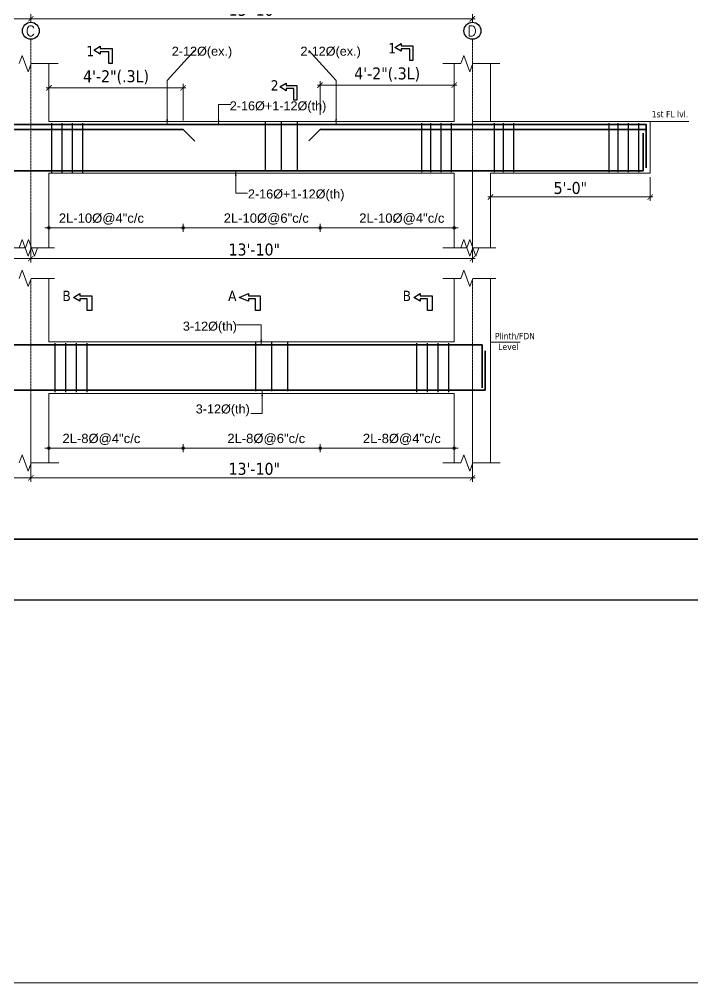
# Model space of a CAD drawing. Header units: inches. Extents: x 130993 to 274375, y -5108 to 103559.
# Drawn here: x 147670 to 148176, y 48951 to 49674 of the extents above; entities that cross this region are included whole.
import ezdxf

# ---------------------------------------------------------------- set-up
doc = ezdxf.new("R2010")
doc.units = ezdxf.units.IN
doc.header["$MEASUREMENT"] = 0
doc.header["$PDMODE"] = 2
doc.header["$PDSIZE"] = -3
doc.linetypes.add('CENTER2', pattern=[1.125, 0.75, -0.125, 0.125, -0.125])
for name, color, linetype, lineweight in [('Cen line', 5, 'CENTER2', 9), ('DIM', 5, 'Continuous', 9), ('DIMENSION', 142, 'Continuous', 20), ('HATCH', 9, 'Continuous', 9), ('LINE', 1, 'Continuous', 15), ('PLAN Stairs', 156, 'Continuous', 25), ('REN-1', 7, 'Continuous', 35), ('TEXT', 181, 'Continuous', 13), ('wall', 1, 'Continuous', 30)]:
    doc.layers.add(name, color=color, linetype=linetype, lineweight=lineweight)
for name, color, linetype in [('ELEVATION', 7, 'Continuous'), ('STIRRUPS', 7, 'Continuous'), ('T-TEXT', 1, 'Continuous')]:
    doc.layers.add(name, color=color, linetype=linetype)
doc.styles.add('Arial', font='arial.ttf', dxfattribs={"width": 0.8, "height": 200})
doc.styles.add('ramon', font='arial.ttf', dxfattribs={"height": 7})
doc.styles.get("Standard").update_dxf_attribs({"font": 'txt.shx', "height": 6})
doc.styles.add('TAHOMA', font='tahoma.ttf', dxfattribs={"height": 9})
doc.dimstyles.new('1-2', dxfattribs={"dimscale": 0, "dimtxt": 8, "dimasz": 4, "dimexe": 3, "dimexo": 3, "dimgap": 3, "dimtad": 1, "dimdec": 0, "dimlfac": 0.25, "dimzin": 3, "dimdsep": 46, "dimlunit": 4, "dimtxsty": 'TAHOMA', "dimblk1": 'ARCHTICK', "dimblk2": 'ARCHTICK', "dimsah": 1, "dimcen": 0, "dimdle": 2, "dimclrd": 6, "dimclre": 6, "dimclrt": 7, "dimadec": 0, "dimazin": 0, "dimtfac": 0.333333, "dimtdec": 0, "dimtix": 1, "dimtofl": 0, "dimtmove": 0, "dimatfit": 2, "dimfxl": 1, "dimtolj": 1, "dimtzin": 0, "dimlwd": -1, "dimlwe": -1, "dimarcsym": 0})
doc.dimstyles.new('1-4', dxfattribs={"dimscale": 0, "dimtxt": 8, "dimasz": 4, "dimexe": 3, "dimexo": 3, "dimgap": 2, "dimtad": 1, "dimdec": 0, "dimlfac": 0.5, "dimzin": 3, "dimdsep": 46, "dimlunit": 4, "dimtxsty": 'TAHOMA', "dimblk1": 'ARCHTICK', "dimblk2": 'ARCHTICK', "dimsah": 1, "dimcen": 0, "dimdle": 2, "dimclrd": 6, "dimclre": 6, "dimclrt": 7, "dimadec": 0, "dimazin": 0, "dimtfac": 0.333333, "dimtdec": 0, "dimtmove": 1, "dimatfit": 2, "dimfxl": 1, "dimtolj": 1, "dimtzin": 0, "dimlwd": -1, "dimlwe": -1, "dimarcsym": 0})
doc.dimstyles.new('s4', dxfattribs={"dimtxt": 6, "dimasz": 2, "dimexe": 6, "dimexo": 18, "dimgap": 1.9375, "dimtad": 1, "dimdec": 0, "dimlfac": 0.5, "dimzin": 3, "dimdsep": 46, "dimlunit": 4, "dimtxsty": 'ramon', "dimblk": 'dot 2', "dimcen": 0.09375, "dimse1": 1, "dimse2": 1, "dimclrd": 1, "dimclre": 1, "dimclrt": 256, "dimadec": 0, "dimazin": 0, "dimtfac": 0.75, "dimtdec": 0, "dimtix": 1, "dimtmove": 1, "dimatfit": 3, "dimldrblk": 'DOT', "dimfxl": 1, "dimtolj": 1, "dimtzin": 0, "dimlwd": 9, "dimlwe": 9, "dimarcsym": 0})

# ---------------------------------------------------------------- blocks, each defined once
blk = doc.blocks.new('_ArchTick')
at = {"color": 0, "linetype": 'ByBlock', "const_width": 0.15}
blk.add_lwpolyline([(-0.5, -0.5), (0.5, 0.5)], dxfattribs=at)
blk = doc.blocks.new('*D2760')
at = {"layer": 'Defpoints', "color": 0}
for p in [(147333.24, 49532.05), (147678.83, 49532.05), (147333.24, 49494.85)]:
    blk.add_point(p, dxfattribs=at)
at = {"layer": 'DIMENSION', "color": 6}
for p, q in [((147333.24, 49529.05), (147333.24, 49491.85)), ((147678.83, 49529.05), (147678.83, 49491.85)), ((147680.83, 49494.85), (147331.24, 49494.85))]:
    blk.add_line(p, q, dxfattribs=at)
at = {"layer": 'DIMENSION', "color": 6, "xscale": 4, "yscale": 4, "zscale": 4, "rotation": 180}
blk.add_blockref('_ArchTick', (147333.24, 49494.85), dxfattribs=at)
at = {"layer": 'DIMENSION', "color": 6, "xscale": 4, "yscale": 4, "zscale": 4}
blk.add_blockref('_ArchTick', (147678.83, 49494.85), dxfattribs=at)
at = {"layer": 'DIMENSION', "color": 7, "insert": (147501.03, 49501.46), "char_height": 9, "attachment_point": 5, "style": 'TAHOMA'}
blk.add_mtext('\\A1;14\'-5"', dxfattribs=at)
blk = doc.blocks.new('*D2761')
at = {"layer": 'Defpoints', "color": 0}
for p in [(147678.83, 49395.98), (147333.24, 49367.39), (147333.24, 49330.19)]:
    blk.add_point(p, dxfattribs=at)
at = {"layer": 'DIMENSION', "color": 6}
for p, q in [((147678.83, 49392.98), (147678.83, 49327.19)), ((147333.24, 49364.39), (147333.24, 49327.19)), ((147680.83, 49330.19), (147331.24, 49330.19))]:
    blk.add_line(p, q, dxfattribs=at)
at = {"layer": 'DIMENSION', "color": 6, "xscale": 4, "yscale": 4, "zscale": 4, "rotation": 180}
blk.add_blockref('_ArchTick', (147333.24, 49330.19), dxfattribs=at)
at = {"layer": 'DIMENSION', "color": 6, "xscale": 4, "yscale": 4, "zscale": 4}
blk.add_blockref('_ArchTick', (147678.83, 49330.19), dxfattribs=at)
at = {"layer": 'DIMENSION', "color": 7, "insert": (147501.03, 49336.8), "char_height": 9, "attachment_point": 5, "style": 'TAHOMA'}
blk.add_mtext('\\A1;14\'-5"', dxfattribs=at)
blk = doc.blocks.new('*D2780')
at = {"layer": 'Defpoints', "color": 0}
for p in [(147692.41, 49622.96), (147692.41, 49597.66), (147793.25, 49595.55)]:
    blk.add_point(p, dxfattribs=at)
at = {"layer": 'DIM', "color": 6}
for p, q in [((147795.25, 49622.96), (147690.41, 49622.96)), ((147692.41, 49600.66), (147692.41, 49625.96)), ((147793.25, 49598.55), (147793.25, 49625.96))]:
    blk.add_line(p, q, dxfattribs=at)
at = {"layer": 'DIM', "color": 6, "xscale": 4, "yscale": 4, "zscale": 4, "rotation": 180}
blk.add_blockref('_ArchTick', (147692.41, 49622.96), dxfattribs=at)
at = {"layer": 'DIM', "color": 6, "xscale": 4, "yscale": 4, "zscale": 4}
blk.add_blockref('_ArchTick', (147793.25, 49622.96), dxfattribs=at)
at = {"layer": 'DIM', "color": 7, "insert": (147742.83, 49630.91), "char_height": 9, "attachment_point": 5, "style": 'TAHOMA'}
blk.add_mtext('\\A1;4\'-2"(.3L)', dxfattribs=at)
blk = doc.blocks.new('*D2781')
at = {"layer": 'Defpoints', "color": 0}
for p in [(147896, 49625.07), (147896, 49599.77), (147996.84, 49597.66)]:
    blk.add_point(p, dxfattribs=at)
at = {"layer": 'DIM', "color": 6}
for p, q in [((147998.84, 49625.07), (147894, 49625.07)), ((147896, 49602.77), (147896, 49628.07)), ((147996.84, 49600.66), (147996.84, 49628.07))]:
    blk.add_line(p, q, dxfattribs=at)
at = {"layer": 'DIM', "color": 6, "xscale": 4, "yscale": 4, "zscale": 4, "rotation": 180}
blk.add_blockref('_ArchTick', (147896, 49625.07), dxfattribs=at)
at = {"layer": 'DIM', "color": 6, "xscale": 4, "yscale": 4, "zscale": 4}
blk.add_blockref('_ArchTick', (147996.84, 49625.07), dxfattribs=at)
at = {"layer": 'DIM', "color": 7, "insert": (147946.42, 49633.01), "char_height": 9, "attachment_point": 5, "style": 'TAHOMA'}
blk.add_mtext('\\A1;4\'-2"(.3L)', dxfattribs=at)
blk = doc.blocks.new('dot1')
at = {"layer": 'HATCH'}
h = blk.add_hatch(color=256, dxfattribs=at)
edge = h.paths.add_edge_path()
edge.add_arc((0, 0), 1, 0, 360)
for p, q in [((3, 0), (-3, 0)), ((0, 3), (0, -3))]:
    blk.add_line(p, q, dxfattribs=at)
blk.add_circle((0, 0), 1, dxfattribs=at)
blk = doc.blocks.new('dot 2')
at = {"layer": 'HATCH', "xscale": 0.5, "yscale": 0.5, "zscale": 0.5}
blk.add_blockref('dot1', (0, 0), dxfattribs=at)
blk = doc.blocks.new('*D2782')
at = {"layer": 'Defpoints', "color": 0}
for p in [(147896, 49430.15), (147996.84, 49393.46), (147896, 49352.49)]:
    blk.add_point(p, dxfattribs=at)
at = {"layer": 'PLAN Stairs', "color": 1, "lineweight": 9}
blk.add_line((147994.84, 49352.49), (147898, 49352.49), dxfattribs=at)
at = {"layer": 'PLAN Stairs', "color": 1, "lineweight": 9, "xscale": 2, "yscale": 2, "zscale": 2, "rotation": 180}
blk.add_blockref('dot 2', (147896, 49352.49), dxfattribs=at)
at = {"layer": 'PLAN Stairs', "color": 1, "lineweight": 9, "xscale": 2, "yscale": 2, "zscale": 2}
blk.add_blockref('dot 2', (147996.84, 49352.49), dxfattribs=at)
at = {"layer": 'PLAN Stairs', "insert": (147957.42, 49359.09), "char_height": 7, "attachment_point": 5, "style": 'ramon'}
blk.add_mtext('\\A1;2L-8%%C@4"c/c', dxfattribs=at)
blk = doc.blocks.new('_Dot')
at = {"color": 0, "linetype": 'ByBlock', "lineweight": -2}
blk.add_line((-0.5, 0), (-1, 0), dxfattribs=at)
at = {"color": 0, "linetype": 'ByBlock', "const_width": 0.5}
blk.add_lwpolyline([(-0.25, 0, 1), (0.25, 0, 1)], format="xyb", close=True, dxfattribs=at)
blk = doc.blocks.new('*D2783')
at = {"layer": 'Defpoints', "color": 0}
for p in [(147793.25, 49430.15), (147896, 49430.15), (147896, 49352.49)]:
    blk.add_point(p, dxfattribs=at)
at = {"layer": 'PLAN Stairs', "color": 1, "lineweight": 9}
blk.add_line((147795.25, 49352.49), (147894, 49352.49), dxfattribs=at)
at = {"layer": 'PLAN Stairs', "color": 1, "lineweight": 9, "xscale": 2, "yscale": 2, "zscale": 2, "rotation": 180}
blk.add_blockref('dot 2', (147793.25, 49352.49), dxfattribs=at)
at = {"layer": 'PLAN Stairs', "color": 1, "lineweight": 9, "xscale": 2, "yscale": 2, "zscale": 2}
blk.add_blockref('dot 2', (147896, 49352.49), dxfattribs=at)
at = {"layer": 'PLAN Stairs', "insert": (147855.63, 49359.09), "char_height": 7, "attachment_point": 5, "style": 'ramon'}
blk.add_mtext('\\A1;2L-8%%C@6"c/c', dxfattribs=at)
blk = doc.blocks.new('*D2784')
at = {"layer": 'Defpoints', "color": 0}
for p in [(147692.41, 49432.26), (147793.25, 49430.15), (147692.41, 49352.49)]:
    blk.add_point(p, dxfattribs=at)
at = {"layer": 'PLAN Stairs', "color": 1, "lineweight": 9}
blk.add_line((147791.25, 49352.49), (147694.41, 49352.49), dxfattribs=at)
at = {"layer": 'PLAN Stairs', "color": 1, "lineweight": 9, "xscale": 2, "yscale": 2, "zscale": 2, "rotation": 180}
blk.add_blockref('dot 2', (147692.41, 49352.49), dxfattribs=at)
at = {"layer": 'PLAN Stairs', "color": 1, "lineweight": 9, "xscale": 2, "yscale": 2, "zscale": 2}
blk.add_blockref('dot 2', (147793.25, 49352.49), dxfattribs=at)
at = {"layer": 'PLAN Stairs', "insert": (147731.83, 49359.09), "char_height": 7, "attachment_point": 5, "style": 'ramon'}
blk.add_mtext('\\A1;2L-8%%C@4"c/c', dxfattribs=at)
blk = doc.blocks.new('*D2785')
at = {"layer": 'Defpoints', "color": 0}
for p in [(147896, 49595.55), (147996.84, 49558.86), (147896, 49517.9)]:
    blk.add_point(p, dxfattribs=at)
at = {"layer": 'PLAN Stairs', "color": 1, "lineweight": 9}
blk.add_line((147994.84, 49517.9), (147898, 49517.9), dxfattribs=at)
at = {"layer": 'PLAN Stairs', "color": 1, "lineweight": 9, "xscale": 2, "yscale": 2, "zscale": 2, "rotation": 180}
blk.add_blockref('dot 2', (147896, 49517.9), dxfattribs=at)
at = {"layer": 'PLAN Stairs', "color": 1, "lineweight": 9, "xscale": 2, "yscale": 2, "zscale": 2}
blk.add_blockref('dot 2', (147996.84, 49517.9), dxfattribs=at)
at = {"layer": 'PLAN Stairs', "insert": (147957.42, 49524.49), "char_height": 7, "attachment_point": 5, "style": 'ramon'}
blk.add_mtext('\\A1;{\\fArial Baltic|b0|i0|c186|p34;2L-}10{\\fArial Baltic|b0|i0|c186|p34;%%C@4"c/c}', dxfattribs=at)
blk = doc.blocks.new('*D2786')
at = {"layer": 'Defpoints', "color": 0}
for p in [(147793.25, 49595.55), (147896, 49595.55), (147896, 49517.9)]:
    blk.add_point(p, dxfattribs=at)
at = {"layer": 'PLAN Stairs', "color": 1, "lineweight": 9}
blk.add_line((147795.25, 49517.9), (147894, 49517.9), dxfattribs=at)
at = {"layer": 'PLAN Stairs', "color": 1, "lineweight": 9, "xscale": 2, "yscale": 2, "zscale": 2, "rotation": 180}
blk.add_blockref('dot 2', (147793.25, 49517.9), dxfattribs=at)
at = {"layer": 'PLAN Stairs', "color": 1, "lineweight": 9, "xscale": 2, "yscale": 2, "zscale": 2}
blk.add_blockref('dot 2', (147896, 49517.9), dxfattribs=at)
at = {"layer": 'PLAN Stairs', "insert": (147855.63, 49524.49), "char_height": 7, "attachment_point": 5, "style": 'ramon'}
blk.add_mtext('\\A1;{\\fArial Baltic|b0|i0|c186|p34;2L-}10{\\fArial Baltic|b0|i0|c186|p34;%%C@6"c/c}', dxfattribs=at)
blk = doc.blocks.new('*D2787')
at = {"layer": 'Defpoints', "color": 0}
for p in [(147692.41, 49597.66), (147793.25, 49595.55), (147692.41, 49517.9)]:
    blk.add_point(p, dxfattribs=at)
at = {"layer": 'PLAN Stairs', "color": 1, "lineweight": 9}
blk.add_line((147791.25, 49517.9), (147694.41, 49517.9), dxfattribs=at)
at = {"layer": 'PLAN Stairs', "color": 1, "lineweight": 9, "xscale": 2, "yscale": 2, "zscale": 2, "rotation": 180}
blk.add_blockref('dot 2', (147692.41, 49517.9), dxfattribs=at)
at = {"layer": 'PLAN Stairs', "color": 1, "lineweight": 9, "xscale": 2, "yscale": 2, "zscale": 2}
blk.add_blockref('dot 2', (147793.25, 49517.9), dxfattribs=at)
at = {"layer": 'PLAN Stairs', "insert": (147731.83, 49524.49), "char_height": 7, "attachment_point": 5, "style": 'ramon'}
blk.add_mtext('\\A1;{\\fArial Baltic|b0|i0|c186|p34;2L-}10{\\fArial Baltic|b0|i0|c186|p34;%%C@4"c/c}', dxfattribs=at)
blk = doc.blocks.new('*D2788')
at = {"layer": 'Defpoints', "color": 0}
for p in [(148010.42, 49413.36), (147678.83, 49367.43), (147678.83, 49330.19)]:
    blk.add_point(p, dxfattribs=at)
at = {"layer": 'DIMENSION', "color": 6}
for p, q in [((148010.42, 49410.36), (148010.42, 49327.19)), ((147678.83, 49364.43), (147678.83, 49327.19)), ((148012.42, 49330.19), (147676.83, 49330.19))]:
    blk.add_line(p, q, dxfattribs=at)
at = {"layer": 'DIMENSION', "color": 6, "xscale": 4, "yscale": 4, "zscale": 4, "rotation": 180}
blk.add_blockref('_ArchTick', (147678.83, 49330.19), dxfattribs=at)
at = {"layer": 'DIMENSION', "color": 6, "xscale": 4, "yscale": 4, "zscale": 4}
blk.add_blockref('_ArchTick', (148010.42, 49330.19), dxfattribs=at)
at = {"layer": 'DIMENSION', "color": 7, "insert": (147846.63, 49336.88), "char_height": 9, "attachment_point": 5, "style": 'TAHOMA'}
blk.add_mtext('\\A1;13\'-10"', dxfattribs=at)
blk = doc.blocks.new('*D2789')
at = {"layer": 'Defpoints', "color": 0}
for p in [(148010.42, 49574.88), (147678.83, 49528.95), (147678.83, 49494.85)]:
    blk.add_point(p, dxfattribs=at)
at = {"layer": 'DIMENSION', "color": 6}
for p, q in [((148010.42, 49571.88), (148010.42, 49491.85)), ((147678.83, 49525.95), (147678.83, 49491.85)), ((148012.42, 49494.85), (147676.83, 49494.85))]:
    blk.add_line(p, q, dxfattribs=at)
at = {"layer": 'DIMENSION', "color": 6, "xscale": 4, "yscale": 4, "zscale": 4, "rotation": 180}
blk.add_blockref('_ArchTick', (147678.83, 49494.85), dxfattribs=at)
at = {"layer": 'DIMENSION', "color": 6, "xscale": 4, "yscale": 4, "zscale": 4}
blk.add_blockref('_ArchTick', (148010.42, 49494.85), dxfattribs=at)
at = {"layer": 'DIMENSION', "color": 7, "insert": (147846.63, 49501.54), "char_height": 9, "attachment_point": 5, "style": 'TAHOMA'}
blk.add_mtext('\\A1;13\'-10"', dxfattribs=at)
blk = doc.blocks.new('*D2790')
at = {"layer": 'Defpoints', "color": 0}
for p in [(147333.24, 49712.05), (147678.83, 49712.05), (147333.24, 49674.85)]:
    blk.add_point(p, dxfattribs=at)
at = {"layer": 'DIMENSION', "color": 6}
for p, q in [((147333.24, 49709.05), (147333.24, 49671.85)), ((147678.83, 49709.05), (147678.83, 49671.85)), ((147680.83, 49674.85), (147331.24, 49674.85))]:
    blk.add_line(p, q, dxfattribs=at)
at = {"layer": 'DIMENSION', "color": 6, "xscale": 4, "yscale": 4, "zscale": 4, "rotation": 180}
blk.add_blockref('_ArchTick', (147333.24, 49674.85), dxfattribs=at)
at = {"layer": 'DIMENSION', "color": 6, "xscale": 4, "yscale": 4, "zscale": 4}
blk.add_blockref('_ArchTick', (147678.83, 49674.85), dxfattribs=at)
at = {"layer": 'DIMENSION', "color": 7, "insert": (147501.03, 49681.46), "char_height": 9, "attachment_point": 5, "style": 'TAHOMA'}
blk.add_mtext('\\A1;14\'-5"', dxfattribs=at)
blk = doc.blocks.new('*D2798')
at = {"layer": 'Defpoints', "color": 0}
for p in [(148010.42, 49754.88), (147678.83, 49708.95), (147678.83, 49674.85)]:
    blk.add_point(p, dxfattribs=at)
at = {"layer": 'DIMENSION', "color": 6}
for p, q in [((148010.42, 49751.88), (148010.42, 49671.85)), ((147678.83, 49705.95), (147678.83, 49671.85)), ((148012.42, 49674.85), (147676.83, 49674.85))]:
    blk.add_line(p, q, dxfattribs=at)
at = {"layer": 'DIMENSION', "color": 6, "xscale": 4, "yscale": 4, "zscale": 4, "rotation": 180}
blk.add_blockref('_ArchTick', (147678.83, 49674.85), dxfattribs=at)
at = {"layer": 'DIMENSION', "color": 6, "xscale": 4, "yscale": 4, "zscale": 4}
blk.add_blockref('_ArchTick', (148010.42, 49674.85), dxfattribs=at)
at = {"layer": 'DIMENSION', "color": 7, "insert": (147846.63, 49681.54), "char_height": 9, "attachment_point": 5, "style": 'TAHOMA'}
blk.add_mtext('\\A1;13\'-10"', dxfattribs=at)
blk = doc.blocks.new('*D2856')
at = {"layer": 'Defpoints', "color": 0, "ltscale": 10}
for p in [(135232.92, 50564.6), (135252.37, 50564.6), (135227.67, 50560.85)]:
    blk.add_point(p, dxfattribs=at)
at = {"layer": 'Defpoints', "color": 0}
for p in [(148024, 49558.86), (148144, 49558.86), (148024, 49541.07)]:
    blk.add_point(p, dxfattribs=at)
at = {"layer": 'DIMENSION', "color": 6, "ltscale": 10}
for p, q in [((135235.92, 50564.6), (135255.37, 50564.6)), ((135252.37, 50564.6), (135252.37, 50568.6)), ((135230.67, 50560.85), (135255.37, 50560.85)), ((135252.37, 50560.85), (135252.37, 50556.85))]:
    blk.add_line(p, q, dxfattribs=at)
at = {"layer": 'DIMENSION', "color": 6}
for p, q in [((148024, 49555.86), (148024, 49538.07)), ((148144, 49555.86), (148144, 49538.07)), ((148146, 49541.07), (148022, 49541.07))]:
    blk.add_line(p, q, dxfattribs=at)
at = {"layer": 'DIMENSION', "color": 6, "ltscale": 10, "xscale": 4, "yscale": 4, "zscale": 4}
for p, rotation in [((135252.37, 50564.6), 270), ((135252.37, 50560.85), 90)]:
    blk.add_blockref('_ArchTick', p, dxfattribs=dict(at, rotation=rotation))
at = {"layer": 'DIMENSION', "color": 6, "xscale": 4, "yscale": 4, "zscale": 4, "rotation": 180}
blk.add_blockref('_ArchTick', (148024, 49541.07), dxfattribs=at)
at = {"layer": 'DIMENSION', "color": 6, "xscale": 4, "yscale": 4, "zscale": 4}
blk.add_blockref('_ArchTick', (148144, 49541.07), dxfattribs=at)
at = {"layer": 'DIMENSION', "color": 7, "ltscale": 10, "insert": (135244.76, 50562.72), "char_height": 9, "attachment_point": 5, "rotation": 90, "style": 'TAHOMA'}
blk.add_mtext('\\A1;1.5"', dxfattribs=at)
at = {"layer": 'DIMENSION', "color": 7, "insert": (148084, 49547.75), "char_height": 9, "attachment_point": 5, "style": 'TAHOMA'}
blk.add_mtext('\\A1;5\'-0"', dxfattribs=at)

msp = doc.modelspace()

# ---------------------------------------------------------------- linework, layer by layer
at = {"layer": 'Cen line'}
for p, q in [((147678.83, 49503.12), (147678.83, 49659.8)), ((148010.42, 49503.12), (148010.42, 49659.8)), ((147678.83, 49341.6), (147678.83, 49479.11)), ((147678.83, 49341.6), (147678.83, 49479.11)), ((148010.42, 49341.6), (148010.42, 49479.11)), ((148010.42, 49341.6), (148010.42, 49479.11))]:
    msp.add_line(p, q, dxfattribs=at)
at = {"layer": 'Defpoints', "color": 240, "true_color": 0xed1f24}
msp.add_lwpolyline([(146818.74, 51437.94), (149523.33, 51437.94), (149523.33, 49284.27), (146818.74, 49284.27)], close=True, dxfattribs=at)
at = {"layer": 'DIMENSION'}
msp.add_line((148024, 49432.11), (148046.27, 49432.11), dxfattribs=at)
msp.add_lwpolyline([(134008.5, 52489.13), (154575.5, 52489.13), (154575.5, 48951.13), (134008.5, 48951.13)], close=True, dxfattribs=at)
at = {"layer": 'ELEVATION'}
for points in [[(146773.12, 49238.65), (149951.82, 49238.65), (149951.82, 51483.56), (146773.12, 51483.56)], [(146818.74, 49284.27), (149906.2, 49284.27), (149906.2, 51437.94), (146818.74, 51437.94)]]:
    msp.add_lwpolyline(points, close=True, dxfattribs=at)
at = {"layer": 'ELEVATION', "color": 240, "true_color": 0xed1f24}
msp.add_lwpolyline([(146818.74, 51437.94), (149523.33, 51437.94), (149523.33, 49284.27), (146818.74, 49284.27)], close=True, dxfattribs=at)
at = {"layer": 'HATCH'}
for p, q in [((147672.39, 49647.41), (147670.15, 49641.24)), ((147672.39, 49647.41), (147670.15, 49641.24)), ((147676.88, 49635.06), (147672.39, 49647.41)), ((147676.88, 49635.06), (147672.39, 49647.41)), ((148003.98, 49647.41), (148001.74, 49641.24)), ((148003.98, 49647.41), (148001.74, 49641.24)), ((148008.47, 49635.06), (148003.98, 49647.41)), ((148008.47, 49635.06), (148003.98, 49647.41)), ((147679.13, 49641.24), (147676.88, 49635.06)), ((147679.13, 49641.24), (147676.88, 49635.06)), ((148010.72, 49641.24), (148008.47, 49635.06)), ((148010.72, 49641.24), (148008.47, 49635.06)), ((147672.39, 49509.09), (147670.15, 49502.92)), ((147676.88, 49496.75), (147672.39, 49509.09)), ((147677.02, 49509.09), (147674.78, 49502.92)), ((147681.51, 49496.75), (147677.02, 49509.09)), ((148003.98, 49509.09), (148001.74, 49502.92)), ((148008.47, 49496.75), (148003.98, 49509.09)), ((148008.61, 49509.09), (148006.37, 49502.92)), ((148013.1, 49496.75), (148008.61, 49509.09)), ((147679.13, 49502.92), (147676.88, 49496.75)), ((147683.76, 49502.92), (147681.51, 49496.75)), ((148010.72, 49502.92), (148008.47, 49496.75)), ((148015.35, 49502.92), (148013.1, 49496.75)), ((147672.39, 49486.11), (147670.15, 49479.94)), ((147672.39, 49486.11), (147670.15, 49479.94)), ((147676.88, 49473.77), (147672.39, 49486.11)), ((147676.88, 49473.77), (147672.39, 49486.11)), ((148003.98, 49486.11), (148001.74, 49479.94)), ((148003.98, 49486.11), (148001.74, 49479.94)), ((148008.47, 49473.77), (148003.98, 49486.11)), ((148008.47, 49473.77), (148003.98, 49486.11)), ((147679.13, 49479.94), (147676.88, 49473.77)), ((147679.13, 49479.94), (147676.88, 49473.77)), ((148010.72, 49479.94), (148008.47, 49473.77)), ((148010.72, 49479.94), (148008.47, 49473.77)), ((147672.39, 49347.57), (147670.15, 49341.4)), ((147672.39, 49347.57), (147670.15, 49341.4)), ((147676.88, 49335.23), (147672.39, 49347.57)), ((147676.88, 49335.23), (147672.39, 49347.57)), ((148003.98, 49347.57), (148001.74, 49341.4)), ((148003.98, 49347.57), (148001.74, 49341.4)), ((148008.47, 49335.23), (148003.98, 49347.57)), ((148008.47, 49335.23), (148003.98, 49347.57)), ((147679.13, 49341.4), (147676.88, 49335.23)), ((147679.13, 49341.4), (147676.88, 49335.23)), ((148010.72, 49341.4), (148008.47, 49335.23)), ((148010.72, 49341.4), (148008.47, 49335.23))]:
    msp.add_line(p, q, dxfattribs=at)
at = {"layer": 'HATCH', "linetype": 'Continuous'}
for points in [[(147696.49, 49641.24), (147679.13, 49641.24)], [(147699.31, 49641.24), (147679.13, 49641.24)], [(148001.74, 49641.24), (147988.25, 49641.24)], [(148001.74, 49641.24), (147988.25, 49641.24)], [(148028.08, 49641.24), (148010.72, 49641.24)], [(148030.91, 49641.24), (148010.72, 49641.24)], [(147674.78, 49502.92), (147661.28, 49502.92)], [(147696.49, 49502.92), (147679.13, 49502.92)], [(147695.3, 49502.92), (147683.76, 49502.92)], [(148001.74, 49502.92), (147988.25, 49502.92)], [(148006.37, 49502.92), (147992.88, 49502.92)], [(148028.08, 49502.92), (148010.72, 49502.92)], [(148026.89, 49502.92), (148015.35, 49502.92)], [(147696.49, 49479.94), (147679.13, 49479.94)], [(148001.74, 49479.94), (147988.25, 49479.94)], [(148001.74, 49479.94), (147988.25, 49479.94)], [(148028.08, 49479.94), (148010.72, 49479.94)], [(147696.49, 49341.4), (147679.13, 49341.4)], [(147699.79, 49341.4), (147679.13, 49341.4)], [(148001.74, 49341.4), (147988.25, 49341.4)], [(148001.74, 49341.4), (147988.25, 49341.4)], [(148028.08, 49341.4), (148010.72, 49341.4)], [(148031.38, 49341.4), (148010.72, 49341.4)]]:
    msp.add_lwpolyline(points, dxfattribs=at)
at = {"layer": 'LINE'}
for p, q in [((147692.41, 49641.24), (147692.41, 49597.66)), ((147692.41, 49641.24), (147692.41, 49597.66)), ((147692.41, 49641.24), (147692.41, 49597.66)), ((147692.41, 49641.24), (147692.41, 49597.66)), ((147996.84, 49641.24), (147996.84, 49597.66)), ((147996.84, 49641.24), (147996.84, 49597.66)), ((148024, 49641.24), (148024, 49597.66)), ((148024, 49641.24), (148024, 49597.66)), ((147692.41, 49597.66), (147692.41, 49597.66)), ((147996.84, 49597.66), (147692.41, 49597.66)), ((148144, 49597.66), (148010.42, 49597.66)), ((148024, 49597.66), (148024, 49597.66)), ((148172.93, 49597.66), (148144, 49597.66)), ((148172.93, 49597.66), (148144, 49597.66)), ((148144, 49597.66), (148144, 49558.86)), ((148144, 49597.66), (148144, 49558.86)), ((147692.41, 49558.86), (147692.41, 49502.92)), ((147692.41, 49558.86), (147692.41, 49502.92)), ((147996.84, 49558.86), (147692.41, 49558.86)), ((147692.41, 49558.86), (147692.41, 49502.92)), ((147692.41, 49558.61), (147692.41, 49502.92)), ((147692.41, 49558.61), (147692.41, 49558.61)), ((147996.84, 49558.86), (147996.84, 49502.92)), ((147996.84, 49558.86), (147996.84, 49502.92)), ((148024, 49558.86), (148024, 49502.92)), ((148144, 49558.86), (148024, 49558.86)), ((148024, 49558.61), (148024, 49502.92)), ((148024, 49558.61), (148024, 49558.61)), ((147692.41, 49479.94), (147692.41, 49432.33)), ((147692.41, 49479.94), (147692.41, 49432.33)), ((147692.41, 49479.94), (147692.41, 49432.33)), ((147996.84, 49479.94), (147996.84, 49432.33)), ((147996.84, 49479.94), (147996.84, 49432.33)), ((148024, 49479.94), (148024, 49432.33)), ((148024, 49479.94), (148024, 49341.4)), ((147996.84, 49432.33), (147692.41, 49432.33)), ((147678.83, 49393.46), (147678.83, 49341.4)), ((147692.41, 49393.46), (147692.41, 49341.4)), ((147692.41, 49393.46), (147692.41, 49341.4)), ((147692.41, 49393.46), (147692.41, 49341.4)), ((147996.84, 49393.46), (147692.41, 49393.46)), ((147996.84, 49393.46), (147966.77, 49393.46)), ((147996.84, 49393.46), (147996.84, 49341.4)), ((147996.84, 49393.46), (147996.84, 49341.4)), ((148024, 49393.46), (148024, 49341.4))]:
    msp.add_line(p, q, dxfattribs=at)
at = {"layer": 'REN-1'}
for p, q in [((147322.64, 49595.55), (148010.42, 49595.55)), ((148010.42, 49595.55), (148141.02, 49595.55)), ((148141.02, 49595.55), (148141.02, 49562.95)), ((147560.41, 49591.67), (147793.25, 49591.67)), ((147801.93, 49583.08), (147793.25, 49591.67)), ((147887.53, 49583.21), (147896.64, 49592.32)), ((147896, 49591.67), (148010.42, 49591.67)), ((148010.42, 49591.67), (148141.02, 49591.67)), ((148138.75, 49589.03), (148138.75, 49560.64)), ((148010.42, 49560.64), (147324.91, 49560.65)), ((148138.75, 49560.64), (148010.42, 49560.64)), ((147322.64, 49430.09), (148017.67, 49430.09)), ((148017.67, 49430.09), (148017.67, 49397.88)), ((148019.94, 49425.63), (148019.94, 49395.98)), ((148019.94, 49395.98), (147324.91, 49395.99))]:
    msp.add_line(p, q, dxfattribs=at)
at = {"layer": 'STIRRUPS'}
for p, q in [((147694.29, 49596.41), (147694.29, 49559.54)), ((147702.05, 49596.41), (147702.05, 49559.54)), ((147709.81, 49596.41), (147709.81, 49559.54)), ((147717.57, 49596.41), (147717.57, 49559.54)), ((147854.86, 49597.16), (147854.86, 49560.3)), ((147866.86, 49597.16), (147866.86, 49560.3)), ((147878.86, 49597.16), (147878.86, 49560.3)), ((147972.2, 49596.48), (147972.2, 49559.62)), ((147978.99, 49596.48), (147978.99, 49559.62)), ((147986.75, 49596.48), (147986.75, 49559.62)), ((147994.51, 49596.48), (147994.51, 49559.62)), ((148026.86, 49596.48), (148026.86, 49559.62)), ((148033.65, 49596.48), (148033.65, 49559.62)), ((148041.41, 49596.48), (148041.41, 49559.62)), ((148112.79, 49596.48), (148112.79, 49559.62)), ((148119.58, 49596.48), (148119.58, 49559.62)), ((148127.34, 49596.48), (148127.34, 49559.62)), ((148135.1, 49596.48), (148135.1, 49559.62)), ((147696.89, 49431.27), (147696.89, 49394.41)), ((147704.89, 49431.27), (147704.89, 49394.41)), ((147712.89, 49431.27), (147712.89, 49394.41)), ((147720.89, 49431.27), (147720.89, 49394.41)), ((147847.63, 49432.02), (147847.63, 49395.15)), ((147859.63, 49432.02), (147859.63, 49395.15)), ((147871.63, 49432.02), (147871.63, 49395.15)), ((147968.36, 49431.27), (147968.36, 49394.41)), ((147976.36, 49431.27), (147976.36, 49394.41)), ((147984.36, 49431.27), (147984.36, 49394.41)), ((147992.36, 49431.27), (147992.36, 49394.41))]:
    msp.add_line(p, q, dxfattribs=at)
at = {"layer": 'T-TEXT', "ltscale": 0.5}
for centre in [(147678.83, 49665.84), (147678.83, 49665.84), (147678.83, 49665.84), (147678.83, 49665.84), (148010.42, 49665.84), (148010.42, 49665.84), (148010.42, 49665.84), (148010.42, 49665.84)]:
    msp.add_circle(centre, 6.38, dxfattribs=at)
at = {"layer": 'wall'}
for points in [[(147726.15, 49651.28), (147731.01, 49654.17), (147731.01, 49652.45), (147739.86, 49652.45), (147739.86, 49641.34), (147737.53, 49641.34), (147737.53, 49650.12), (147731.01, 49650.12), (147731.01, 49648.39)], [(147952.08, 49653.39), (147956.95, 49656.28), (147956.95, 49654.55), (147965.79, 49654.55), (147965.79, 49643.44), (147963.46, 49643.44), (147963.46, 49652.22), (147956.95, 49652.22), (147956.95, 49650.5)], [(147865.77, 49623.69), (147870.63, 49626.58), (147870.63, 49624.85), (147878.69, 49624.85), (147878.69, 49613.74), (147876.36, 49613.74), (147876.36, 49622.52), (147870.63, 49622.52), (147870.63, 49620.79)], [(147710.88, 49465.66), (147715.74, 49468.55), (147715.74, 49466.82), (147724.74, 49466.82), (147724.74, 49455.72), (147721.2, 49455.72), (147721.2, 49464.5), (147715.74, 49464.5), (147715.74, 49462.77)], [(147835.31, 49465.66), (147842.18, 49468.55), (147842.18, 49466.82), (147851.17, 49466.82), (147851.17, 49455.72), (147847.64, 49455.72), (147847.64, 49464.5), (147842.18, 49464.5), (147842.18, 49462.77)], [(147966.38, 49465.66), (147971.24, 49468.55), (147971.24, 49466.82), (147980.24, 49466.82), (147980.24, 49455.72), (147976.7, 49455.72), (147976.7, 49464.5), (147971.24, 49464.5), (147971.24, 49462.77)]]:
    msp.add_lwpolyline(points, close=True, dxfattribs=at)

# ---------------------------------------------------------------- texts
at = {"layer": 'DIMENSION', "style": 'TAHOMA'}
for s, p in [('1', (147720.53, 49646.72)), ('1', (147947.26, 49648.83)), ('2', (147858.99, 49620.95)), ('B', (147702.55, 49462.93)), ('A', (147826.98, 49462.93)), ('B', (147958.05, 49462.93))]:
    msp.add_text(s, height=7.76, dxfattribs=at).set_placement(p)
at = {"layer": 'T-TEXT', "ltscale": 0.5, "char_height": 7.76, "width": 8.73, "attachment_point": 2}
for s, insert in [('{\\C1;C}', (147678.58, 49669.58)), ('{\\C1;D}', (148010.17, 49669.58))]:
    msp.add_mtext(s, dxfattribs=dict(at, insert=insert))
at = {"layer": 'TEXT'}
for s, height, style, p in [('2-12%%C(ex.)', 6.79, 'Arial', (147784.68, 49647.12)), ('2-12%%C(ex.)', 6.79, 'Arial', (147881.3, 49647.12)), ('2-16%%C+1-12%%C(th)', 6.79, 'Arial', (147828.23, 49606.1)), ('1st FL lvl.', 4.85, 'TAHOMA', (148145.16, 49600.87)), ('2-16%%C+1-12%%C(th)', 6.79, 'Arial', (147841.85, 49539.93)), ('3-12%%C(th)', 6.79, 'Arial', (147793.01, 49440.7)), ('Plinth/FDN', 4.85, 'TAHOMA', (148027.33, 49434.2)), (' Level', 4.85, 'TAHOMA', (148028.05, 49426.2)), ('3-12%%C(th)', 6.79, 'Arial', (147802.67, 49378.52))]:
    msp.add_text(s, height=height, dxfattribs=dict(at, style=style)).set_placement(p)

# ---------------------------------------------------------------- dimensions: what is measured, and where the dimension line sits
at = {"layer": 'DIM'}
for base, p1, p2, picture, middle in [((147692.41, 49622.96), (147793.25, 49595.55), (147692.41, 49597.66), '*D2780', (147742.83, 49622.96)), ((147896, 49625.07), (147996.84, 49597.66), (147896, 49599.77), '*D2781', (147946.42, 49625.07))]:
    dim = msp.add_linear_dim(base=base, p1=p1, p2=p2, angle=180, text='<>(.3L)', dimstyle='1-4', override={"dimscale": 1}, dxfattribs=at)
    dim.commit()
    dim.dimension.update_dxf_attribs({"geometry": picture, "text_midpoint": middle, "dimtype": 160})
at = {"layer": 'DIMENSION'}
dim = msp.add_linear_dim(base=(148024, 49541.07), p1=(148144, 49558.86), p2=(148024, 49558.86), dimstyle='1-4', override={"dimscale": 1}, dxfattribs=at)
dim.commit()
dim.dimension.update_dxf_attribs({"geometry": '*D2856', "text_midpoint": (148084, 49547.75)})
at = {"layer": 'DIMENSION', "ltscale": 10}
dim = msp.add_linear_dim(base=(135252.37, 50564.6), p1=(135227.67, 50560.85), p2=(135232.92, 50564.6), angle=270, text='1.5"', dimstyle='1-2', override={"dimscale": 1}, dxfattribs=at)
dim.commit()
dim.dimension.update_dxf_attribs({"geometry": '*D2856', "text_midpoint": (135244.76, 50562.72)})
at = {"layer": 'DIMENSION'}
for base, p1, p2, picture, middle in [((147678.83, 49674.85), (148010.42, 49754.88), (147678.83, 49708.95), '*D2798', (147846.63, 49674.85)), ((147333.24, 49674.85), (147678.83, 49712.05), (147333.24, 49712.05), '*D2790', (147501.03, 49674.85)), ((147678.83, 49494.85), (148010.42, 49574.88), (147678.83, 49528.95), '*D2789', (147846.63, 49494.85)), ((147333.24, 49494.85), (147678.83, 49532.05), (147333.24, 49532.05), '*D2760', (147501.03, 49494.85)), ((147678.83, 49330.19), (148010.42, 49413.36), (147678.83, 49367.43), '*D2788', (147846.63, 49330.19)), ((147333.24, 49330.19), (147678.83, 49395.98), (147333.24, 49367.39), '*D2761', (147501.03, 49330.19))]:
    dim = msp.add_linear_dim(base=base, p1=p1, p2=p2, angle=180, dimstyle='1-4', override={"dimscale": 1}, dxfattribs=at)
    dim.commit()
    dim.dimension.update_dxf_attribs({"geometry": picture, "text_midpoint": middle, "dimtype": 160})
at = {"layer": 'PLAN Stairs'}
for base, p1, p2, text, picture, middle in [((147692.41, 49517.9), (147793.25, 49595.55), (147692.41, 49597.66), '{\\fArial Baltic|b0|i0|c186|p34;2L-}10{\\fArial Baltic|b0|i0|c186|p34;%%C@4"c/c}', '*D2787', (147731.83, 49517.9)), ((147896, 49517.9), (147793.25, 49595.55), (147896, 49595.55), '{\\fArial Baltic|b0|i0|c186|p34;2L-}10{\\fArial Baltic|b0|i0|c186|p34;%%C@6"c/c}', '*D2786', (147855.63, 49517.9)), ((147896, 49517.9), (147996.84, 49558.86), (147896, 49595.55), '{\\fArial Baltic|b0|i0|c186|p34;2L-}10{\\fArial Baltic|b0|i0|c186|p34;%%C@4"c/c}', '*D2785', (147957.42, 49517.9)), ((147692.41, 49352.49), (147793.25, 49430.15), (147692.41, 49432.26), '2L-8%%C@4"c/c', '*D2784', (147731.83, 49352.49)), ((147896, 49352.49), (147793.25, 49430.15), (147896, 49430.15), '2L-8%%C@6"c/c', '*D2783', (147855.63, 49352.49)), ((147896, 49352.49), (147996.84, 49393.46), (147896, 49430.15), '2L-8%%C@4"c/c', '*D2782', (147957.42, 49352.49))]:
    dim = msp.add_linear_dim(base=base, p1=p1, p2=p2, angle=180, text=text, dimstyle='s4', dxfattribs=at)
    dim.commit()
    dim.dimension.update_dxf_attribs({"geometry": picture, "text_midpoint": middle, "dimtype": 160})

# ---------------------------------------------------------------- leaders
at = {"layer": 'DIM'}
for points in [[(147781.21, 49595.27), (147781.21, 49628.57), (147801.72, 49651.15)], [(147908.05, 49595.27), (147908.05, 49628.57), (147887.54, 49651.15)], [(147819.85, 49595.23), (147819.85, 49610.6), (147829.02, 49610.6)], [(147832.72, 49561), (147832.72, 49543.84), (147841.42, 49543.84)], [(147851.9, 49429.83), (147851.9, 49445.19), (147833.27, 49445.19)], [(147852.56, 49395.6), (147852.56, 49378.43), (147844.09, 49378.43)]]:
    msp.add_leader(points, dimstyle='1-4', override={"dimscale": 1, "dimtad": 0, "dimfxl": 3}, dxfattribs=at)

doc.saveas('drawing.dxf')
